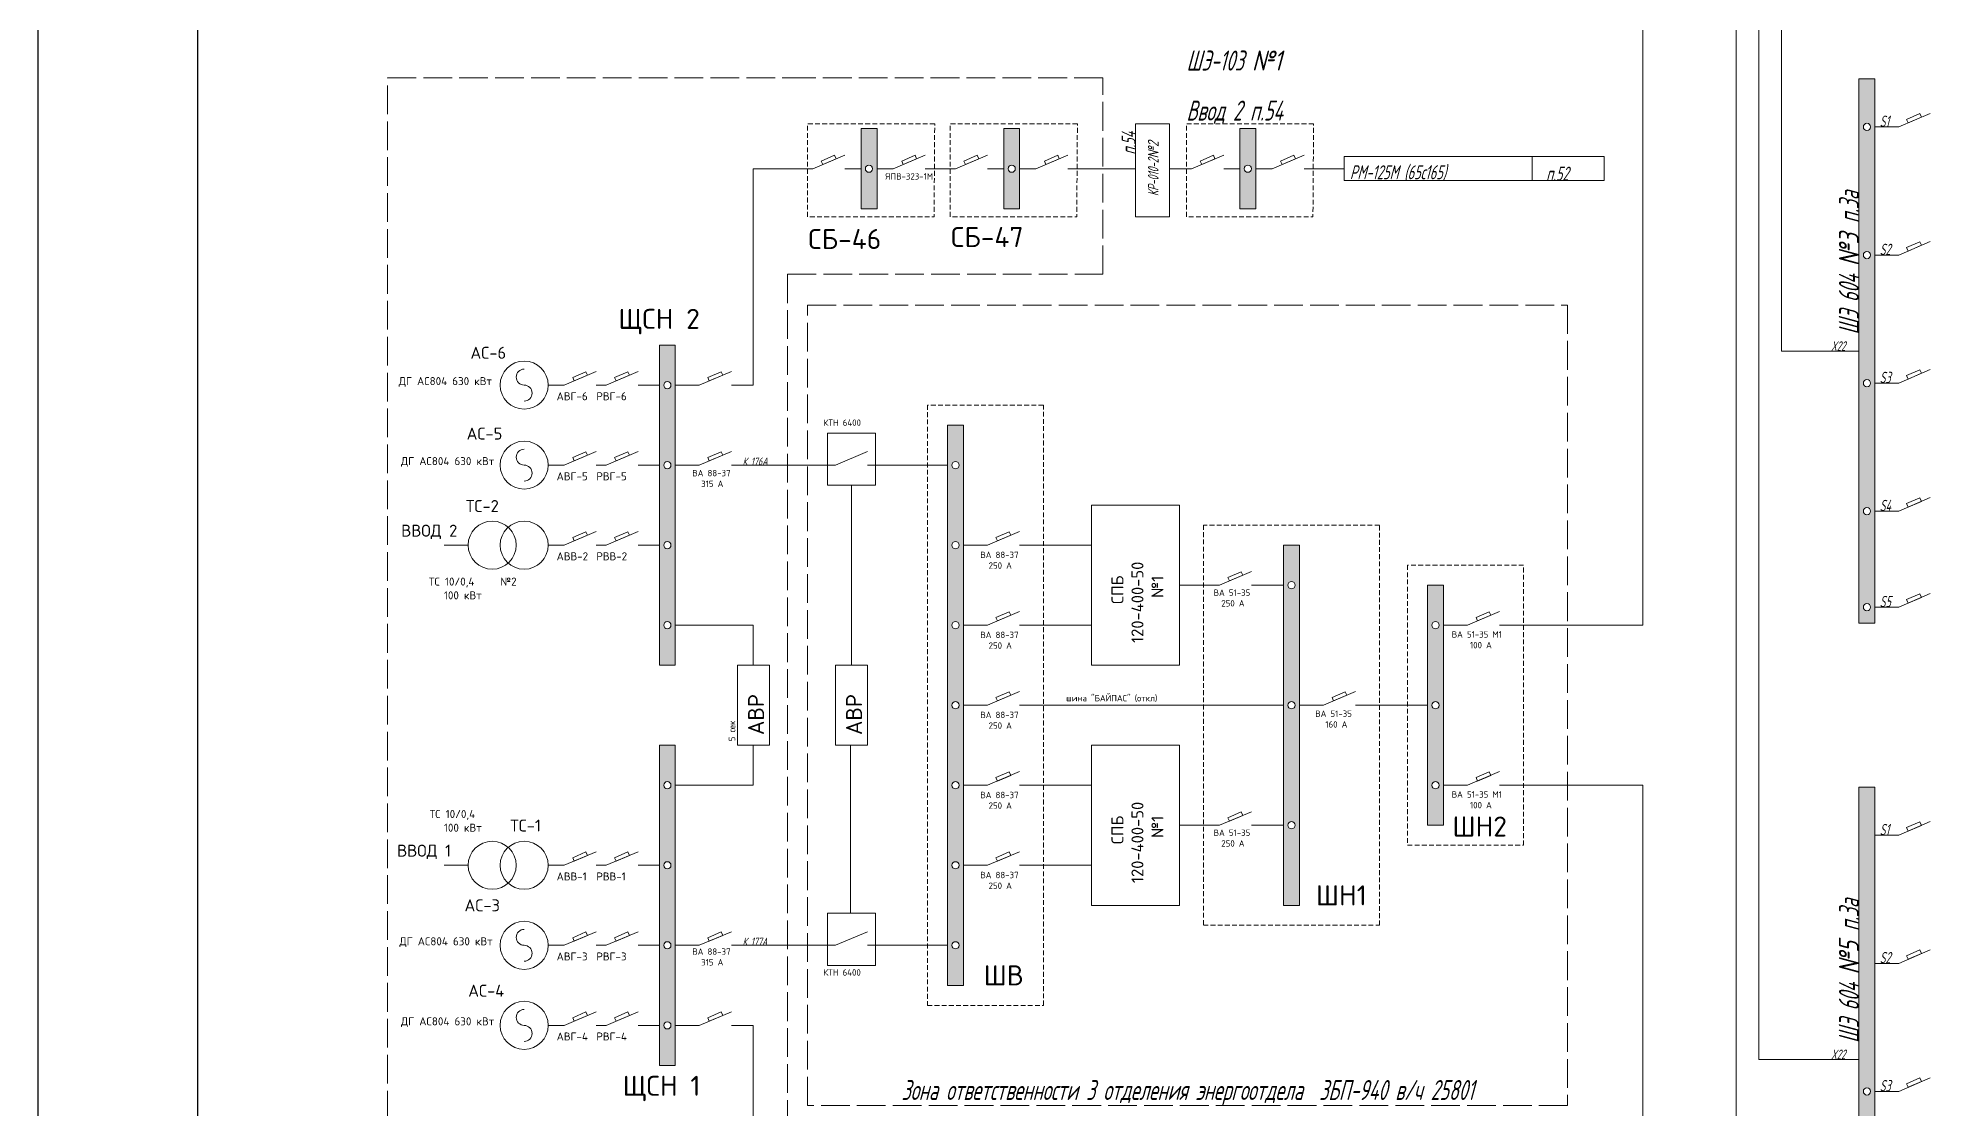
# Paper-space layout 'А2гор' of a CAD drawing. Extents: x 0 to 594, y 0 to 420.
# Drawn here: x 0 to 237.2, y 160.6 to 294.8 of the extents above; entities that cross this region are included whole.
import ezdxf

# ---------------------------------------------------------------- set-up
doc = ezdxf.new("R2010")
doc.units = 0
doc.header["$LTSCALE"] = 0.3
doc.linetypes.add('ACAD_ISO02W100', pattern=[15, 12, -3])
doc.linetypes.add('JIS_02_2.0', pattern=[3, 2, -1])
doc.layers.get('0').update_dxf_attribs({"linetype": 'CONTINUOUS', "lineweight": 15})
doc.layers.add('Format', color=7, linetype='CONTINUOUS', lineweight=30)
doc.layers.add('Text', color=242, linetype='CONTINUOUS', lineweight=15)
doc.styles.get("Standard").update_dxf_attribs({"font": 'isocpeur.ttf', "width": 0.8, "oblique": 15})

psp = doc.layouts.new('А2гор')

# ---------------------------------------------------------------- hatches: boundary and pattern name
h = psp.add_hatch(color=256)
h.paths.add_polyline_path([(228.31, 289.63), (230.32, 289.63), (230.32, 221.41), (228.31, 221.41)])
edge = h.paths.add_edge_path(flags=16)
edge.add_arc((229.32, 283.61), 0.454, 0, 360)
edge = h.paths.add_edge_path(flags=16)
edge.add_arc((229.32, 267.55), 0.454, 0, 360)
edge = h.paths.add_edge_path(flags=16)
edge.add_arc((229.32, 251.5), 0.454, 0, 360)
edge = h.paths.add_edge_path(flags=16)
edge.add_arc((229.32, 235.45), 0.454, 0, 360)
edge = h.paths.add_edge_path(flags=16)
edge.add_arc((229.32, 223.41), 0.454, 0, 360)
h = psp.add_hatch(color=256)
edge = h.paths.add_edge_path(flags=16)
edge.add_arc((78.92, 251.25), 0.454, 0, 360)
edge = h.paths.add_edge_path(flags=16)
edge.add_arc((78.92, 241.22), 0.454, 0, 360)
edge = h.paths.add_edge_path(flags=16)
edge.add_arc((78.92, 231.19), 0.454, 0, 360)
edge = h.paths.add_edge_path(flags=16)
edge.add_arc((78.92, 221.16), 0.454, 0, 360)
h.paths.add_polyline_path([(77.92, 256.27), (77.92, 216.14), (79.92, 216.14), (79.92, 256.27)])
h = psp.add_hatch(color=256)
edge = h.paths.add_edge_path(flags=16)
edge.add_arc((115.04, 241.22), 0.454, 0, 360)
edge = h.paths.add_edge_path(flags=16)
edge.add_arc((115.04, 231.19), 0.454, 0, 360)
edge = h.paths.add_edge_path(flags=16)
edge.add_arc((115.04, 221.16), 0.454, 0, 360)
edge = h.paths.add_edge_path(flags=16)
edge.add_arc((115.04, 211.12), 0.454, 0, 360)
edge = h.paths.add_edge_path(flags=16)
edge.add_arc((115.04, 201.09), 0.454, 0, 360)
edge = h.paths.add_edge_path(flags=16)
edge.add_arc((115.04, 191.06), 0.454, 0, 360)
edge = h.paths.add_edge_path(flags=16)
edge.add_arc((115.04, 181.03), 0.454, 0, 360)
h.paths.add_polyline_path([(114.03, 246.24), (114.03, 176.01), (116.04, 176.01), (116.04, 246.24)])
h = psp.add_hatch(color=256)
edge = h.paths.add_edge_path(flags=16)
edge.add_arc((157.17, 226.17), 0.454, 0, 360)
edge = h.paths.add_edge_path(flags=16)
edge.add_arc((157.17, 211.12), 0.454, 0, 360)
edge = h.paths.add_edge_path(flags=16)
edge.add_arc((157.17, 196.08), 0.454, 0, 360)
h.paths.add_polyline_path([(156.17, 231.19), (156.17, 186.04), (158.17, 186.04), (158.17, 231.19)])
h = psp.add_hatch(color=256)
edge = h.paths.add_edge_path(flags=16)
edge.add_arc((175.23, 221.16), 0.454, 0, 360)
edge = h.paths.add_edge_path(flags=16)
edge.add_arc((175.23, 211.12), 0.454, 0, 360)
edge = h.paths.add_edge_path(flags=16)
edge.add_arc((175.23, 201.09), 0.454, 0, 360)
h.paths.add_polyline_path([(174.22, 226.17), (174.22, 196.08), (176.23, 196.08), (176.23, 226.17)])
h = psp.add_hatch(color=256)
edge = h.paths.add_edge_path(flags=16)
edge.add_arc((78.92, 201.09), 0.454, 0, 360)
edge = h.paths.add_edge_path(flags=16)
edge.add_arc((78.92, 191.06), 0.454, 0, 360)
edge = h.paths.add_edge_path(flags=16)
edge.add_arc((78.92, 181.03), 0.454, 0, 360)
edge = h.paths.add_edge_path(flags=16)
edge.add_arc((78.92, 171), 0.454, 0, 360)
h.paths.add_polyline_path([(77.92, 165.98), (77.92, 206.11), (79.92, 206.11), (79.92, 165.98)])
h = psp.add_hatch(color=256)
h.paths.add_polyline_path([(228.31, 200.84), (230.32, 200.84), (230.32, 132.62), (228.31, 132.62)])
edge = h.paths.add_edge_path(flags=16)
edge.add_arc((229.32, 162.72), 0.454, 0, 360)
edge = h.paths.add_edge_path(flags=16)
edge.add_arc((229.32, 146.67), 0.454, 0, 360)
edge = h.paths.add_edge_path(flags=16)
edge.add_arc((229.32, 134.63), 0.454, 0, 360)
at = {"layer": 'Text'}
h = psp.add_hatch(color=7, dxfattribs=at)
h.paths.add_polyline_path([(103.2, 273.36), (105.21, 273.36), (105.21, 283.4), (103.2, 283.4)])
edge = h.paths.add_edge_path(flags=16)
edge.add_arc((104.2, 278.38), 0.454, 0, 360)
h = psp.add_hatch(color=7, dxfattribs=at)
h.paths.add_polyline_path([(121.09, 273.36), (123.09, 273.36), (123.09, 283.4), (121.09, 283.4)])
edge = h.paths.add_edge_path(flags=16)
edge.add_arc((122.09, 278.38), 0.454, 0, 360)
h = psp.add_hatch(color=7, dxfattribs=at)
h.paths.add_polyline_path([(150.7, 273.36), (152.71, 273.36), (152.71, 283.4), (150.7, 283.4)])
edge = h.paths.add_edge_path(flags=16)
edge.add_arc((151.7, 278.38), 0.454, 0, 360)

# ---------------------------------------------------------------- linework, layer by layer
at = {"lineweight": 15}
for p, q in [((233.33, 283.61), (237.24, 285.31)), ((97.15, 278.38), (101.17, 280.08)), ((107.24, 278.38), (111.25, 280.08)), ((115.04, 278.38), (119.05, 280.08)), ((125.12, 278.38), (129.14, 280.08)), ((144.65, 278.38), (148.67, 280.08)), ((154.74, 278.38), (158.75, 280.08)), ((233.33, 267.55), (237.24, 269.26)), ((65.99, 251.25), (70.01, 252.96)), ((71.25, 251.25), (75.26, 252.96)), ((82.93, 251.25), (86.95, 252.96)), ((233.33, 251.5), (237.24, 253.21)), ((65.99, 241.22), (70.01, 242.92)), ((71.25, 241.22), (75.26, 242.92)), ((82.93, 241.22), (86.95, 242.92)), ((99.99, 241.22), (104, 242.92)), ((233.33, 235.45), (237.24, 237.16)), ((65.99, 231.19), (70.01, 232.89)), ((71.25, 231.19), (75.26, 232.89)), ((119.05, 231.19), (123.06, 232.89)), ((148.14, 226.17), (152.15, 227.88)), ((233.33, 223.41), (237.24, 225.12)), ((119.05, 221.16), (123.06, 222.86)), ((179.24, 221.16), (183.25, 222.86)), ((119.05, 211.12), (123.06, 212.83)), ((161.18, 211.12), (165.2, 212.83)), ((119.05, 201.09), (123.06, 202.8)), ((179.24, 201.09), (183.25, 202.8)), ((148.14, 196.08), (152.15, 197.78)), ((233.33, 194.82), (237.24, 196.53)), ((65.99, 191.06), (70.01, 192.76)), ((71.25, 191.06), (75.26, 192.76)), ((119.05, 191.06), (123.06, 192.76)), ((65.99, 181.03), (70.01, 182.73)), ((71.25, 181.03), (75.26, 182.73)), ((82.93, 181.03), (86.95, 182.73)), ((99.99, 181.03), (104, 182.73)), ((233.33, 178.77), (237.24, 180.48)), ((65.99, 171), (70.01, 172.7)), ((71.25, 171), (75.26, 172.7)), ((82.93, 171), (86.95, 172.7)), ((233.33, 162.72), (237.24, 164.42))]:
    psp.add_line(p, q, dxfattribs=at)
for p, q in [((233.33, 283.61), (230.32, 283.61)), ((99.89, 280.06), (98.22, 279.33)), ((100.08, 279.62), (99.89, 280.06)), ((109.97, 280.06), (108.31, 279.33)), ((110.16, 279.62), (109.97, 280.06)), ((117.77, 280.06), (116.11, 279.33)), ((117.96, 279.62), (117.77, 280.06)), ((127.86, 280.06), (126.19, 279.33)), ((128.05, 279.62), (127.86, 280.06)), ((147.39, 280.06), (145.72, 279.33)), ((147.58, 279.62), (147.39, 280.06)), ((157.47, 280.06), (155.81, 279.33)), ((157.66, 279.62), (157.47, 280.06)), ((98.22, 279.33), (98.41, 278.91)), ((98.41, 278.91), (100.08, 279.62)), ((108.31, 279.33), (108.49, 278.91)), ((108.49, 278.91), (110.16, 279.62)), ((116.11, 279.33), (116.29, 278.91)), ((116.29, 278.91), (117.96, 279.62)), ((126.19, 279.33), (126.38, 278.91)), ((126.38, 278.91), (128.05, 279.62)), ((145.72, 279.33), (145.91, 278.91)), ((145.91, 278.91), (147.58, 279.62)), ((155.81, 279.33), (155.99, 278.91)), ((155.99, 278.91), (157.66, 279.62)), ((163.77, 278.38), (158.75, 278.38)), ((187.34, 279.89), (187.34, 276.88)), ((233.33, 267.55), (230.32, 267.55)), ((79.92, 256.27), (77.92, 256.27)), ((77.92, 256.27), (77.92, 216.14)), ((79.92, 216.14), (79.92, 256.27)), ((228.31, 255.52), (224.3, 255.52)), ((68.72, 252.93), (67.06, 252.21)), ((67.06, 252.21), (67.24, 251.78)), ((67.24, 251.78), (68.92, 252.49)), ((68.92, 252.49), (68.72, 252.93)), ((73.98, 252.93), (72.31, 252.21)), ((72.31, 252.21), (72.5, 251.78)), ((72.5, 251.78), (74.17, 252.49)), ((74.17, 252.49), (73.98, 252.93)), ((85.66, 252.93), (84, 252.21)), ((84, 252.21), (84.18, 251.78)), ((84.18, 251.78), (85.86, 252.49)), ((85.86, 252.49), (85.66, 252.93)), ((233.33, 251.5), (230.32, 251.5)), ((70.01, 251.25), (71.25, 251.25)), ((75.26, 251.25), (77.92, 251.25)), ((82.93, 251.25), (79.92, 251.25)), ((105, 245.23), (98.98, 245.23)), ((98.98, 245.23), (98.98, 238.71)), ((105, 238.71), (105, 245.23)), ((116.04, 246.24), (114.03, 246.24)), ((114.03, 246.24), (114.03, 176.01)), ((116.04, 176.01), (116.04, 246.24)), ((68.72, 242.9), (67.06, 242.17)), ((67.06, 242.17), (67.24, 241.75)), ((67.24, 241.75), (68.92, 242.46)), ((68.92, 242.46), (68.72, 242.9)), ((73.98, 242.9), (72.31, 242.17)), ((72.31, 242.17), (72.5, 241.75)), ((72.5, 241.75), (74.17, 242.46)), ((74.17, 242.46), (73.98, 242.9)), ((85.66, 242.9), (84, 242.17)), ((84, 242.17), (84.18, 241.75)), ((84.18, 241.75), (85.86, 242.46)), ((85.86, 242.46), (85.66, 242.9)), ((70.01, 241.22), (71.25, 241.22)), ((75.26, 241.22), (77.92, 241.22)), ((82.93, 241.22), (79.92, 241.22)), ((86.95, 241.22), (96.98, 241.22)), ((99.99, 241.22), (96.98, 241.22)), ((104, 241.22), (114.03, 241.22)), ((98.98, 238.71), (105, 238.71)), ((101.99, 238.71), (101.99, 216.14)), ((143.12, 236.2), (132.09, 236.2)), ((132.09, 236.2), (132.09, 216.14)), ((143.12, 216.14), (143.12, 236.2)), ((233.33, 235.45), (230.32, 235.45)), ((68.72, 232.87), (67.06, 232.14)), ((68.92, 232.43), (68.72, 232.87)), ((73.98, 232.87), (72.31, 232.14)), ((74.17, 232.43), (73.98, 232.87)), ((121.78, 232.87), (120.12, 232.14)), ((121.97, 232.43), (121.78, 232.87)), ((50.94, 231.19), (53.95, 231.19)), ((67.06, 232.14), (67.24, 231.72)), ((67.24, 231.72), (68.92, 232.43)), ((70.01, 231.19), (71.25, 231.19)), ((72.31, 232.14), (72.5, 231.72)), ((72.5, 231.72), (74.17, 232.43)), ((75.26, 231.19), (77.92, 231.19)), ((116.04, 231.19), (119.05, 231.19)), ((120.12, 232.14), (120.3, 231.72)), ((120.3, 231.72), (121.97, 232.43)), ((123.06, 231.19), (132.09, 231.19)), ((158.17, 231.19), (156.17, 231.19)), ((156.17, 231.19), (156.17, 186.04)), ((158.17, 186.04), (158.17, 231.19)), ((150.87, 227.85), (149.21, 227.13)), ((151.06, 227.41), (150.87, 227.85)), ((143.12, 226.17), (148.14, 226.17)), ((149.21, 227.13), (149.39, 226.7)), ((149.39, 226.7), (151.06, 227.41)), ((152.15, 226.17), (156.17, 226.17)), ((176.23, 226.17), (174.22, 226.17)), ((174.22, 226.17), (174.22, 196.08)), ((176.23, 196.08), (176.23, 226.17)), ((233.33, 223.41), (230.32, 223.41)), ((79.92, 221.16), (89.7, 221.16)), ((89.7, 221.16), (89.7, 216.14)), ((116.04, 221.16), (119.05, 221.16)), ((121.78, 222.84), (120.12, 222.11)), ((120.12, 222.11), (120.3, 221.69)), ((120.3, 221.69), (121.97, 222.4)), ((121.97, 222.4), (121.78, 222.84)), ((123.06, 221.16), (132.09, 221.16)), ((176.23, 221.16), (179.24, 221.16)), ((181.97, 222.84), (180.31, 222.11)), ((180.31, 222.11), (180.49, 221.69)), ((180.49, 221.69), (182.16, 222.4)), ((182.16, 222.4), (181.97, 222.84)), ((183.25, 221.16), (192.28, 221.16)), ((77.92, 216.14), (79.92, 216.14)), ((91.71, 216.14), (87.7, 216.14)), ((87.7, 216.14), (87.7, 206.11)), ((91.71, 206.11), (91.71, 216.14)), ((104, 216.14), (99.99, 216.14)), ((99.99, 216.14), (99.99, 206.11)), ((104, 206.11), (104, 216.14)), ((132.09, 216.14), (143.12, 216.14)), ((121.78, 212.8), (120.12, 212.08)), ((120.12, 212.08), (120.3, 211.66)), ((120.3, 211.66), (121.97, 212.37)), ((121.97, 212.37), (121.78, 212.8)), ((163.91, 212.8), (162.25, 212.08)), ((162.25, 212.08), (162.43, 211.66)), ((162.43, 211.66), (164.11, 212.37)), ((164.11, 212.37), (163.91, 212.8)), ((116.04, 211.12), (119.05, 211.12)), ((123.06, 211.12), (156.17, 211.12)), ((158.17, 211.12), (161.18, 211.12)), ((165.2, 211.12), (174.22, 211.12)), ((77.92, 206.11), (79.92, 206.11)), ((77.92, 165.98), (77.92, 206.11)), ((79.92, 206.11), (79.92, 165.98)), ((87.7, 206.11), (91.71, 206.11)), ((89.7, 201.09), (89.7, 206.11)), ((99.99, 206.11), (104, 206.11)), ((101.89, 185.04), (101.89, 206.11)), ((132.09, 206.11), (143.12, 206.11)), ((132.09, 186.04), (132.09, 206.11)), ((143.12, 206.11), (143.12, 186.04)), ((121.78, 202.77), (120.12, 202.05)), ((120.12, 202.05), (120.3, 201.62)), ((120.3, 201.62), (121.97, 202.33)), ((121.97, 202.33), (121.78, 202.77)), ((181.97, 202.77), (180.31, 202.05)), ((180.31, 202.05), (180.49, 201.62)), ((180.49, 201.62), (182.16, 202.33)), ((182.16, 202.33), (181.97, 202.77)), ((79.92, 201.09), (89.7, 201.09)), ((116.04, 201.09), (119.05, 201.09)), ((123.06, 201.09), (132.09, 201.09)), ((176.23, 201.09), (179.24, 201.09)), ((183.25, 201.09), (192.28, 201.09)), ((150.87, 197.76), (149.21, 197.03)), ((149.21, 197.03), (149.39, 196.61)), ((149.39, 196.61), (151.06, 197.32)), ((151.06, 197.32), (150.87, 197.76)), ((143.12, 196.08), (148.14, 196.08)), ((152.15, 196.08), (156.17, 196.08)), ((174.22, 196.08), (176.23, 196.08)), ((233.33, 194.82), (230.32, 194.82)), ((68.72, 192.74), (67.06, 192.01)), ((67.24, 191.59), (68.92, 192.3)), ((68.92, 192.3), (68.72, 192.74)), ((73.98, 192.74), (72.31, 192.01)), ((72.5, 191.59), (74.17, 192.3)), ((74.17, 192.3), (73.98, 192.74)), ((121.78, 192.74), (120.12, 192.01)), ((120.3, 191.59), (121.97, 192.3)), ((121.97, 192.3), (121.78, 192.74)), ((50.94, 191.06), (53.95, 191.06)), ((67.06, 192.01), (67.24, 191.59)), ((70.01, 191.06), (71.25, 191.06)), ((72.31, 192.01), (72.5, 191.59)), ((75.26, 191.06), (77.92, 191.06)), ((116.04, 191.06), (119.05, 191.06)), ((120.12, 192.01), (120.3, 191.59)), ((123.06, 191.06), (132.09, 191.06)), ((143.12, 186.04), (132.09, 186.04)), ((156.17, 186.04), (158.17, 186.04)), ((68.72, 182.71), (67.06, 181.98)), ((68.92, 182.27), (68.72, 182.71)), ((73.98, 182.71), (72.31, 181.98)), ((74.17, 182.27), (73.98, 182.71)), ((85.66, 182.71), (84, 181.98)), ((85.86, 182.27), (85.66, 182.71)), ((105, 185.04), (98.98, 185.04)), ((98.98, 185.04), (98.98, 178.52)), ((105, 178.52), (105, 185.04)), ((67.06, 181.98), (67.24, 181.56)), ((67.24, 181.56), (68.92, 182.27)), ((70.01, 181.03), (71.25, 181.03)), ((72.31, 181.98), (72.5, 181.56)), ((72.5, 181.56), (74.17, 182.27)), ((75.26, 181.03), (77.92, 181.03)), ((82.93, 181.03), (79.92, 181.03)), ((84, 181.98), (84.18, 181.56)), ((84.18, 181.56), (85.86, 182.27)), ((86.95, 181.03), (96.98, 181.03)), ((99.99, 181.03), (96.98, 181.03)), ((104, 181.03), (114.03, 181.03)), ((98.98, 178.52), (105, 178.52)), ((233.33, 178.77), (230.32, 178.77)), ((114.03, 176.01), (116.04, 176.01)), ((68.72, 172.68), (67.06, 171.95)), ((67.06, 171.95), (67.24, 171.53)), ((67.24, 171.53), (68.92, 172.24)), ((68.92, 172.24), (68.72, 172.68)), ((70.01, 171), (71.25, 171)), ((73.98, 172.68), (72.31, 171.95)), ((72.31, 171.95), (72.5, 171.53)), ((72.5, 171.53), (74.17, 172.24)), ((74.17, 172.24), (73.98, 172.68)), ((75.26, 171), (77.92, 171)), ((82.93, 171), (79.92, 171)), ((85.66, 172.68), (84, 171.95)), ((84, 171.95), (84.18, 171.53)), ((84.18, 171.53), (85.86, 172.24)), ((85.86, 172.24), (85.66, 172.68)), ((228.31, 166.73), (224.3, 166.73)), ((79.92, 165.98), (77.92, 165.98)), ((233.33, 162.72), (230.32, 162.72))]:
    psp.add_line(p, q)
at = {"linetype": 'ACAD_ISO02W100'}
for points in [[(93.99, 132.21), (43.83, 132.21), (43.83, 289.77), (93.99, 289.77)], [(93.99, 265.14), (133.53, 265.14), (133.53, 289.77), (93.99, 289.77)], [(93.99, 265.14), (93.99, 156.84)]]:
    psp.add_lwpolyline(points, dxfattribs=at)
for points in [[(228.31, 289.63), (230.32, 289.63), (230.32, 221.41), (228.31, 221.41)], [(234.49, 284.11), (236.15, 284.84), (235.96, 285.28), (234.29, 284.56)], [(103.2, 273.36), (105.21, 273.36), (105.21, 283.4), (103.2, 283.4)], [(121.09, 273.36), (123.09, 273.36), (123.09, 283.4), (121.09, 283.4)], [(137.63, 272.35), (141.87, 272.35), (141.87, 284.01), (137.63, 284.01)], [(150.7, 273.36), (152.71, 273.36), (152.71, 283.4), (150.7, 283.4)], [(163.77, 276.88), (196.37, 276.88), (196.37, 279.89), (163.77, 279.89)], [(234.49, 268.06), (236.15, 268.79), (235.96, 269.23), (234.29, 268.51)], [(234.49, 252.01), (236.15, 252.73), (235.96, 253.18), (234.29, 252.46)], [(234.49, 235.96), (236.15, 236.68), (235.96, 237.13), (234.29, 236.41)], [(234.49, 223.92), (236.15, 224.64), (235.96, 225.09), (234.29, 224.37)], [(228.31, 200.84), (230.32, 200.84), (230.32, 132.62), (228.31, 132.62)], [(234.49, 195.33), (236.15, 196.05), (235.96, 196.5), (234.29, 195.78)], [(234.49, 179.28), (236.15, 180), (235.96, 180.45), (234.29, 179.73)], [(234.49, 163.23), (236.15, 163.95), (235.96, 164.4), (234.29, 163.67)]]:
    psp.add_lwpolyline(points, close=True)
at = {"linetype": 'JIS_02_2.0', "flags": 128}
for points in [[(112.44, 284.01), (96.5, 284.01), (96.5, 272.35), (112.36, 272.35)], [(130.33, 284.01), (114.39, 284.01), (114.39, 272.35), (130.25, 272.35)], [(159.94, 284.01), (144, 284.01), (144, 272.35), (159.86, 272.35)]]:
    psp.add_lwpolyline(points, close=True, dxfattribs=at)
at = {"linetype": 'ACAD_ISO02W100'}
psp.add_lwpolyline([(96.5, 261.28), (191.79, 261.28), (191.79, 160.96), (96.5, 160.96)], close=True, dxfattribs=at)
at = {"linetype": 'JIS_02_2.0'}
for points in [[(111.52, 173.5), (126.07, 173.5), (126.07, 248.74), (111.52, 248.74)], [(146.13, 183.54), (168.2, 183.54), (168.2, 233.7), (146.13, 233.7)], [(171.72, 193.57), (186.26, 193.57), (186.26, 228.68), (171.72, 228.68)]]:
    psp.add_lwpolyline(points, close=True, dxfattribs=at)
for centre, radius in [((229.32, 283.61), 0.454), ((104.2, 278.38), 0.454), ((122.09, 278.38), 0.454), ((151.7, 278.38), 0.454), ((229.32, 267.55), 0.454), ((60.97, 251.25), 3.01), ((78.92, 251.25), 0.454), ((229.32, 251.5), 0.454), ((60.97, 241.22), 3.01), ((78.92, 241.22), 0.454), ((115.04, 241.22), 0.454), ((229.32, 235.45), 0.454), ((56.96, 231.19), 3.01), ((60.97, 231.19), 3.01), ((78.92, 231.19), 0.454), ((115.04, 231.19), 0.454), ((157.17, 226.17), 0.454), ((229.32, 223.41), 0.454), ((78.92, 221.16), 0.454), ((115.04, 221.16), 0.454), ((175.23, 221.16), 0.454), ((115.04, 211.12), 0.454), ((157.17, 211.12), 0.454), ((175.23, 211.12), 0.454), ((78.92, 201.09), 0.454), ((115.04, 201.09), 0.454), ((175.23, 201.09), 0.454), ((157.17, 196.08), 0.454), ((56.96, 191.06), 3.01), ((60.97, 191.06), 3.01), ((78.92, 191.06), 0.454), ((115.04, 191.06), 0.454), ((60.97, 181.03), 3.01), ((78.92, 181.03), 0.454), ((115.04, 181.03), 0.454), ((60.97, 171), 3.01), ((78.92, 171), 0.454), ((229.32, 162.72), 0.454)]:
    psp.add_circle(centre, radius)
for centre, start, end in [((60.97, 252.26), 90, 270), ((60.97, 250.25), 270, 90), ((60.97, 242.22), 90, 270), ((60.97, 240.22), 270, 90), ((60.97, 182.03), 90, 270), ((60.97, 180.03), 270, 90), ((60.97, 172), 90, 270), ((60.97, 169.99), 270, 90)]:
    psp.add_arc(centre, 1, start, end)
at = {"layer": 'Format'}
for p, q in [((0, 420), (0, 0)), ((20, 415), (20, 5))]:
    psp.add_line(p, q, dxfattribs=at)
at = {"layer": 'Text'}
for p, q in [((218.6, 255.52), (218.6, 373.39)), ((215.75, 166.73), (215.75, 370.38)), ((212.9, 77.95), (212.9, 367.37)), ((201.22, 221.16), (201.22, 316.58)), ((89.7, 278.38), (97.15, 278.38)), ((89.7, 251.25), (89.7, 278.38)), ((101.17, 278.38), (103.2, 278.38)), ((105.21, 278.38), (107.24, 278.38)), ((111.25, 278.38), (115.04, 278.38)), ((119.05, 278.38), (121.09, 278.38)), ((123.09, 278.38), (125.12, 278.38)), ((129.14, 278.38), (137.63, 278.38)), ((141.87, 278.38), (144.65, 278.38)), ((148.67, 278.38), (150.7, 278.38)), ((152.71, 278.38), (154.74, 278.38)), ((224.3, 255.52), (218.6, 255.52)), ((63.98, 251.25), (65.99, 251.25)), ((86.95, 251.25), (89.7, 251.25)), ((63.98, 241.22), (65.99, 241.22)), ((63.98, 231.19), (65.99, 231.19)), ((192.28, 221.16), (201.22, 221.16)), ((201.22, 201.09), (192.28, 201.09)), ((201.22, 104), (201.22, 201.09)), ((63.98, 191.06), (65.99, 191.06)), ((63.98, 181.03), (65.99, 181.03)), ((63.98, 171), (65.99, 171)), ((86.95, 171), (89.7, 171)), ((89.7, 171), (89.7, 145.45)), ((224.3, 166.73), (215.75, 166.73))]:
    psp.add_line(p, q, dxfattribs=at)

# ---------------------------------------------------------------- texts
for s, height, p in [('ЯПВ-323-1М', 0.803, (106.26, 277.01)), ('СБ-46', 2.508, (96.59, 268.31)), ('СБ-47', 2.508, (114.48, 268.56)), ('ЩСН 2', 2.508, (72.79, 258.3)), ('   АС-6', 1.505, (51.36, 254.55)), (' ДГ АС804 630 кВт', 1.0032, (44.61, 251.25)), ('АВГ-6', 1.003, (65.04, 249.35)), ('РВГ-6', 1.003, (70.01, 249.35)), (' КТН 6400', 0.803, (97.99, 246.14)), ('   АС-5', 1.505, (50.88, 244.42)), (' ДГ АС804 630 кВт', 1.0032, (44.89, 241.22)), ('АВГ-5', 1.003, (65.04, 239.32)), ('РВГ-5', 1.003, (70.01, 239.32)), (' ВА 88-37', 0.803, (81.54, 239.82)), ('315 А', 0.803, (83.16, 238.48)), ('   ТС-2', 1.505, (50.79, 235.34)), ('   ВВОД 2', 1.505, (42.68, 232.25)), ('АВВ-2', 1.003, (65.04, 229.29)), ('РВВ-2', 1.003, (70.01, 229.29)), (' ВА 88-37', 0.803, (117.65, 229.57)), ('250 А', 0.803, (119.2, 228.23)), (' ТС 10/0,4 ', 1.0032, (48.38, 226.12)), ('100 кВт', 1.003, (50.91, 224.4)), ('№2', 1.003, (57.98, 226.12)), (' ВА 51-35', 0.803, (146.9, 224.83)), ('250 А', 0.803, (148.37, 223.5)), (' ВА 88-37', 0.803, (117.65, 219.54)), ('250 А', 0.803, (119.2, 218.2)), ('ВА 51-35 М1', 0.8026, (177.26, 219.6)), ('100 А', 0.803, (179.55, 218.26)), (' шина "БАЙПАС" (откл)', 0.8026, (128.41, 211.61)), (' ВА 88-37', 0.803, (117.65, 209.51)), ('250 А', 0.803, (119.2, 208.17)), ('ВА 51-35', 0.803, (160.15, 209.66)), ('160 А', 0.803, (161.41, 208.32)), (' ВА 88-37', 0.803, (117.65, 199.47)), ('ВА 51-35 М1', 0.8026, (177.26, 199.54)), (' ТС 10/0,4 ', 1.0032, (48.47, 196.99)), ('250 А', 0.803, (119.2, 198.14)), ('ШН2', 2.508, (177.35, 194.67)), ('100 А', 0.803, (179.55, 198.2)), ('100 кВт', 1.003, (50.91, 195.27)), ('ТС-1', 1.505, (59.22, 195.29)), (' ВА 51-35', 0.803, (146.9, 194.74)), ('   ВВОД 1', 1.505, (42.17, 192.14)), ('250 А', 0.803, (148.37, 193.4)), ('АВВ-1', 1.003, (65.04, 189.16)), ('РВВ-1', 1.003, (70.01, 189.16)), (' ВА 88-37', 0.803, (117.65, 189.44)), ('250 А', 0.803, (119.2, 188.1)), ('ШН1', 2.508, (160.23, 186.04)), ('АС-3', 1.505, (53.49, 185.29)), (' ДГ АС804 630 кВт', 1.0032, (44.7, 181.03)), (' ВА 88-37', 0.803, (81.54, 179.84)), ('АВГ-3', 1.003, (65.04, 179.13)), ('РВГ-3', 1.003, (70.01, 179.13)), ('315 А', 0.803, (83.16, 178.5)), (' КТН 6400', 0.803, (97.97, 177.23)), ('ШВ', 2.508, (118.58, 176.01)), ('   АС-4', 1.505, (51.08, 174.59)), (' ДГ АС804 630 кВт', 1.0032, (44.89, 171)), ('АВГ-4', 1.003, (65.04, 169.1)), ('РВГ-4', 1.003, (70.01, 169.1)), ('ЩСН 1', 2.508, (73.32, 162.17))]:
    psp.add_text(s, height=height).set_placement(p)
for s, height, p in [('120-400-50', 1.505, (138.61, 218.94)), ('СПБ', 1.505, (136.1, 223.81)), ('№1', 1.505, (141.12, 224.57)), (' АВР', 2.006, (91.04, 206.11)), (' АВР', 2.006, (103.33, 206.11)), (' 5 сек', 0.803, (87.43, 206.11)), ('СПБ', 1.505, (136.1, 193.71)), ('120-400-50', 1.505, (138.61, 188.84)), ('№1', 1.505, (141.12, 194.48))]:
    psp.add_text(s, height=height, rotation=90).set_placement(p)
at = {"line_spacing_factor": 1.5}
for s, insert, char_height, width, attachment_point in [('{\\fGOST|b0|i0|c204|p34;ШЭ-103 }№1 \\P{\\fGOST|b0|i0|c204|p34;Ввод 2 п.54}', (144, 284.01), 2.508, 47.5911, 7), ('{\\fGOST|b0|i0|c204|p34; \\fGOST|b0|i0|c0|p34;S\\fGOST|b0|i0|c204|p34;1}', (230.32, 283.61), 1.425, 16.3412, 7), ('{\\fGOST|b0|i0|c204|p34; \\fGOST|b0|i0|c0|p34;S\\fGOST|b0|i0|c204|p34;2}', (230.32, 267.55), 1.425, 16.3412, 7), ('{\\fGOST|b0|i0|c204|p34; \\fGOST|b0|i0|c0|p34;X\\fGOST|b0|i0|c204|p34;22}', (224.3, 255.52), 1.235, 16.3412, 7), ('{\\fGOST|b0|i0|c204|p34; \\fGOST|b0|i0|c0|p34;S\\fGOST|b0|i0|c204|p34;3}', (230.32, 251.5), 1.425, 16.3412, 7), ('{\\fGOST|b0|i0|c204|p34; \\fGOST|b0|i0|c0|p34; \\fGOST|b0|i0|c204|p34; К 176А}', (86.95, 241.22), 0.95, 16.3412, 7), ('{\\fGOST|b0|i0|c204|p34; \\fGOST|b0|i0|c0|p34;S\\fGOST|b0|i0|c204|p34;4}', (230.32, 235.45), 1.425, 16.3412, 7), ('{\\fGOST|b0|i0|c204|p34; \\fGOST|b0|i0|c0|p34;S\\fGOST|b0|i0|c204|p34;5}', (230.32, 223.41), 1.425, 16.3412, 7), ('{\\fGOST|b0|i0|c204|p34; \\fGOST|b0|i0|c0|p34;S\\fGOST|b0|i0|c204|p34;1}', (230.32, 194.82), 1.425, 16.3412, 7), ('{\\fGOST|b0|i0|c204|p34; \\fGOST|b0|i0|c0|p34; \\fGOST|b0|i0|c204|p34; К 177А}', (86.95, 181.03), 0.95, 16.3412, 7), ('{\\fGOST|b0|i0|c204|p34; \\fGOST|b0|i0|c0|p34;S\\fGOST|b0|i0|c204|p34;2}', (230.32, 178.77), 1.425, 16.3412, 7), ('{\\fGOST|b0|i0|c204|p34; \\fGOST|b0|i0|c0|p34;X\\fGOST|b0|i0|c204|p34;22}', (224.3, 166.73), 1.235, 16.3412, 7), ('{\\fGOST|b0|i0|c204|p34;Зона ответственности 3 отделения энергоотдела  3БП-940 в/ч 25801}', (144.15, 160.96), 2.508, 100.809, 8), ('{\\fGOST|b0|i0|c204|p34; \\fGOST|b0|i0|c0|p34;S\\fGOST|b0|i0|c204|p34;3}', (230.32, 162.72), 1.425, 16.3412, 7)]:
    psp.add_mtext(s, dxfattribs=dict(at, insert=insert, char_height=char_height, width=width, attachment_point=attachment_point))
at = {"insert": (137.63, 278.38), "char_height": 1.7556, "width": 16.3412, "attachment_point": 7, "rotation": 90}
psp.add_mtext('\\pl1.7556,t1.7556;{\\fGOST|b0|i0|c204|p34;п.54}', dxfattribs=at)
at = {"rotation": 90, "line_spacing_factor": 1.5}
for s, insert, char_height, width, attachment_point in [('{\\fGOST|b0|i0|c204|p34;КР-010-2}№2', (139.84, 278.38), 1.33, 47.5911, 5), ('{\\fGOST|b0|i0|c204|p34; \\fGOST|b0|i0|c0|p34; \\fGOST|b0|i0|c204|p34;ШЭ 604 }№3 {\\fGOST|b0|i0|c204|p34;п.3а}', (228.31, 255.52), 2.508, 46.739, 7), ('{\\fGOST|b0|i0|c204|p34; \\fGOST|b0|i0|c0|p34; \\fGOST|b0|i0|c204|p34;ШЭ 604 }№5 {\\fGOST|b0|i0|c204|p34;п.3а}', (228.31, 166.73), 2.508, 46.739, 7)]:
    psp.add_mtext(s, dxfattribs=dict(at, insert=insert, char_height=char_height, width=width, attachment_point=attachment_point))
at = {"char_height": 1.7556, "attachment_point": 7}
for s, insert, width in [('{\\fGOST|b0|i0|c204|p34; РМ-125\\fGOST|b0|i0|c0|p34;M (\\fGOST|b0|i0|c204|p34;65с165\\fGOST|b0|i0|c0|p34;)}', (163.77, 276.88), 23.6714), ('\\pl1.7556,t1.7556;{\\fGOST|b0|i0|c204|p34;п.52}', (187.34, 276.88), 16.3412)]:
    psp.add_mtext(s, dxfattribs=dict(at, insert=insert, width=width))

doc.saveas('drawing.dxf')
